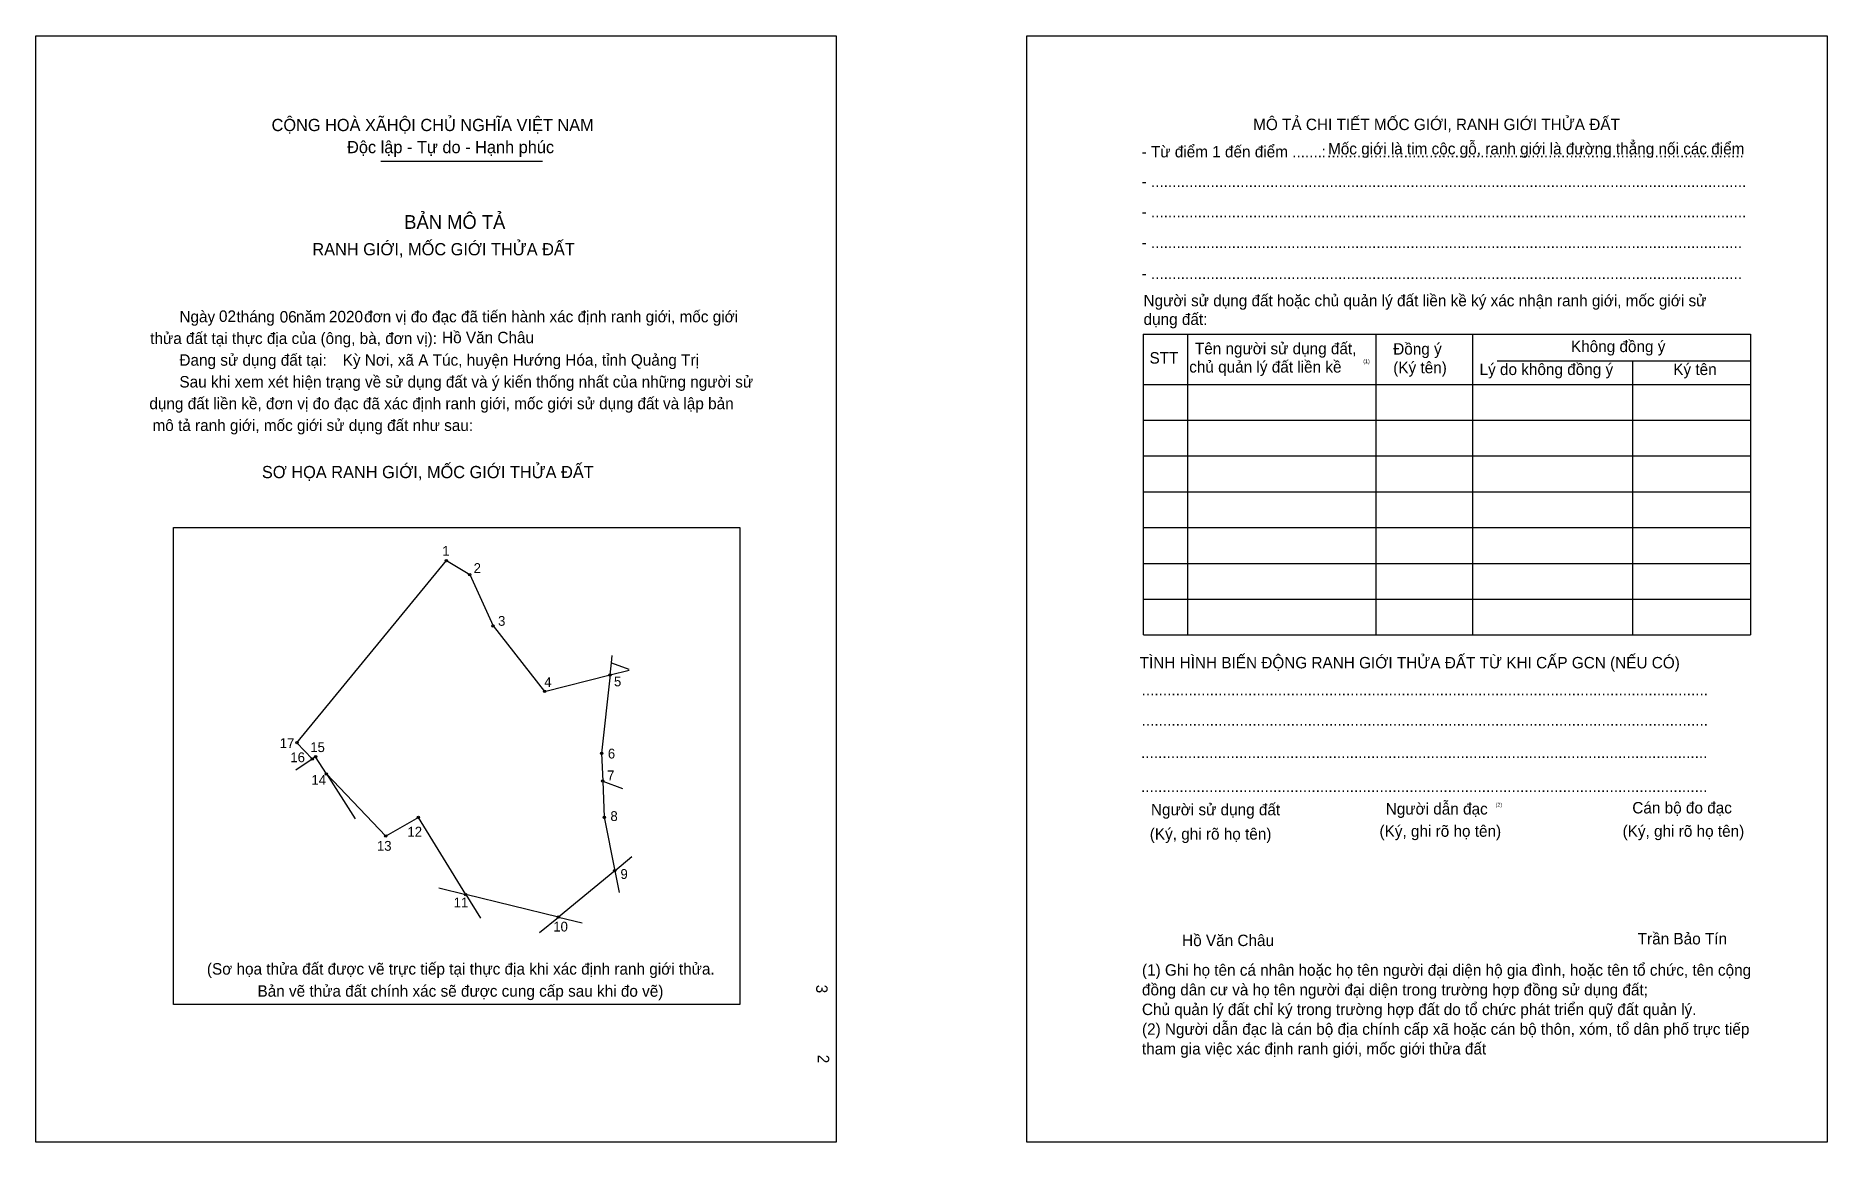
# Model space of a CAD drawing. Extents: x 549915 to 550299, y 1823445 to 1823682.
import ezdxf

# ---------------------------------------------------------------- set-up
doc = ezdxf.new("R2010")
doc.units = 0
for name, color, linetype in [('bmtKhungInTrang1', 7, 'Continuous'), ('bmtKhungInTrang2', 7, 'Continuous'), ('bmtNoiDung', 7, 'Continuous'), ('bmtTemplate', 7, 'Continuous'), ('CanhThua', 7, 'Continuous'), ('MocDinhThua', 7, 'Continuous'), ('RauThua', 7, 'Continuous'), ('SoHieuDinhThua', 7, 'Continuous')]:
    doc.layers.add(name, color=color, linetype=linetype)

msp = doc.modelspace()

# ---------------------------------------------------------------- linework, layer by layer
at = {"layer": 'bmtKhungInTrang1'}
msp.add_lwpolyline([(549915.13, 1823682.36), (550086.39, 1823682.36), (550086.39, 1823445.48), (549915.13, 1823445.48)], close=True, dxfattribs=at)
at = {"layer": 'bmtKhungInTrang2'}
msp.add_lwpolyline([(550127.24, 1823682.36), (550298.5, 1823682.36), (550298.5, 1823445.48), (550127.24, 1823445.48)], close=True, dxfattribs=at)
at = {"layer": 'bmtTemplate'}
for p, q in [((549988.93, 1823655.51), (550023.57, 1823655.51)), ((550161.59, 1823618.47), (550161.59, 1823554.07)), ((550201.88, 1823618.47), (550201.88, 1823554.07)), ((550222.61, 1823618.54), (550222.61, 1823554.07)), ((550282.1, 1823618.47), (550282.1, 1823554.07)), ((550227.87, 1823612.79), (550282.1, 1823612.79)), ((550152.2, 1823607.73), (550282.1, 1823607.73)), ((550152.2, 1823600.07), (550282.1, 1823600.07)), ((550152.2, 1823592.4), (550282.1, 1823592.4)), ((550152.2, 1823584.73), (550282.1, 1823584.73)), ((550152.2, 1823577.07), (550282.1, 1823577.07)), ((550152.2, 1823569.4), (550282.1, 1823569.4)), ((550152.2, 1823561.74), (550282.1, 1823561.74)), ((550152.2, 1823554.07), (550282.1, 1823554.07))]:
    msp.add_line(p, q, dxfattribs=at)
for points in [[(550152.12, 1823618.47), (550282.1, 1823618.47)], [(550152.12, 1823618.47), (550152.12, 1823554.07)], [(550256.82, 1823612.72), (550256.82, 1823554.07)]]:
    msp.add_lwpolyline(points, dxfattribs=at)
msp.add_lwpolyline([(549944.59, 1823474.98), (549944.59, 1823577.06), (550065.78, 1823577.06), (550065.78, 1823474.98)], close=True, dxfattribs=at)
at = {"layer": 'CanhThua'}
for p, q in [((549971, 1823531), (550003, 1823570)), ((550003, 1823570), (550008, 1823567)), ((550008, 1823567), (550013, 1823556)), ((550013, 1823556), (550024, 1823542)), ((550024, 1823542), (550038.04, 1823545.51)), ((550038.04, 1823545.51), (550036.2, 1823528.75)), ((549974.3, 1823527.53), (549971, 1823531)), ((549975, 1823528), (549974.3, 1823527.53)), ((549977.33, 1823524.33), (549975, 1823528)), ((550036.2, 1823528.75), (550036.45, 1823522.79)), ((549990, 1823511), (549977.33, 1823524.33)), ((550036.45, 1823522.79), (550036.77, 1823515.04)), ((549997, 1823515), (549990, 1823511)), ((550007.15, 1823498.5), (549997, 1823515)), ((550036.77, 1823515.04), (550039.02, 1823503.6)), ((550039.02, 1823503.6), (550026.96, 1823493.68)), ((550026.96, 1823493.68), (550007.15, 1823498.5))]:
    msp.add_line(p, q, dxfattribs=at)
at = {"layer": 'MocDinhThua'}
for centre in [(550003, 1823570), (550008, 1823567), (550013, 1823556), (550038.04, 1823545.51), (550024, 1823542), (549971, 1823531), (549974.3, 1823527.53), (549975, 1823528), (550036.2, 1823528.75), (549977.33, 1823524.33), (550036.45, 1823522.79), (549997, 1823515), (550036.77, 1823515.04), (549990, 1823511), (550039.02, 1823503.6), (550007.15, 1823498.5), (550026.96, 1823493.68)]:
    msp.add_circle(centre, 0.252, dxfattribs=at)
at = {"layer": 'RauThua'}
for p, q in [((550038.04, 1823545.51), (550038.32, 1823548.1)), ((550038.04, 1823545.51), (550038.32, 1823548.1)), ((550038.04, 1823545.51), (550042.1, 1823546.53)), ((550038.32, 1823548.1), (550038.49, 1823549.67)), ((550038.32, 1823548.1), (550042.05, 1823546.72)), ((549970.75, 1823525.17), (549974.3, 1823527.53)), ((549977.33, 1823524.33), (549983.45, 1823514.72)), ((550036.45, 1823522.79), (550040.72, 1823521.18)), ((550039.02, 1823503.6), (550042.7, 1823506.64)), ((550039.02, 1823503.6), (550039.94, 1823498.92)), ((550001.35, 1823499.91), (550007.15, 1823498.5)), ((550007.15, 1823498.5), (550010.28, 1823493.42)), ((550022.91, 1823490.34), (550026.96, 1823493.68)), ((550026.96, 1823493.68), (550032.06, 1823492.43))]:
    msp.add_line(p, q, dxfattribs=at)

# ---------------------------------------------------------------- texts
at = {"layer": 'bmtNoiDung'}
for s, height, p in [('02', 2.451, (549954.32, 1823621.11)), ('06', 2.451, (549967.31, 1823620.97)), ('2020', 2.451, (549977.86, 1823621.02)), ('Hồ Văn Châu', 2.4505, (550002.07, 1823616.55)), ('Kỳ Nơi, xã A Túc, huyện Hướng Hóa, tỉnh Quảng Trị', 2.4505, (549980.8, 1823611.73)), ('Hồ Văn Châu', 2.4505, (550160.45, 1823487.46))]:
    msp.add_text(s, height=height, dxfattribs=at).set_placement(p)
for s, p in [('3', (550082.13, 1823479.19)), ('2', (550082.48, 1823464.2))]:
    msp.add_text(s, height=2.45, rotation=270, dxfattribs=at).set_placement(p)
at = {"layer": 'bmtTemplate'}
for s, height, p in [('CỘNG HOÀ XÃHỘI CHỦ NGHĨA VIỆT NAM', 2.6139, (549965.58, 1823661.96)), ('MÔ TẢ CHI TIẾT MỐC GIỚI, RANH GIỚI THỬA ĐẤT', 2.4496, (550175.66, 1823662.17)), ('Độc lập - Tự do - Hạnh phúc', 2.6139, (549981.74, 1823657.23)), ('- Từ điểm 1 đến điểm .......', 2.4496, (550151.78, 1823656.33)), (':', 2.45, (550190.27, 1823656.33)), ('Mốc giới là tim cộc gỗ, ranh giới là đường thẳng nối các điểm', 2.4496, (550191.68, 1823656.97)), ('..................................................................................................', 2.4496, (550191.48, 1823656.33)), ('- ............................................................................................................................................', 2.44959, (550151.78, 1823649.98)), ('BẢN MÔ TẢ', 2.941, (549993.97, 1823641.03)), ('- ............................................................................................................................................', 2.44959, (550151.78, 1823643.46)), ('RANH GIỚI, MỐC GIỚI THỬA ĐẤT', 2.6139, (549974.31, 1823635.36)), ('- ...........................................................................................................................................', 2.44959, (550151.78, 1823636.94)), ('- ...........................................................................................................................................', 2.44959, (550151.78, 1823630.27)), ('Người sử dụng đất hoặc chủ quản lý đất liền kề ký xác nhận ranh giới, mốc giới sử', 2.4496, (550152.2, 1823624.45)), ('Ngày     tháng     năm         đơn vị đo đạc đã tiến hành xác định ranh giới, mốc giới ', 2.4505, (549945.86, 1823621.02)), ('dụng đất:', 2.45, (550152.2, 1823620.46)), ('thửa đất tại thực địa của (ông, bà, đơn vị):', 2.4505, (549939.61, 1823616.37)), ('Tên người sử dụng đất,', 2.4496, (550163.18, 1823614.18)), ('Đồng ý', 2.45, (550205.63, 1823614.1)), ('Không đồng ý', 2.4496, (550243.67, 1823614.64)), ('Đang sử dụng đất tại:', 2.4505, (549945.86, 1823611.72)), ('STT', 2.45, (550153.48, 1823612.18)), ('chủ quản lý đất liền kề', 2.4496, (550161.97, 1823610.26)), ('(1)', 0.817, (550199.23, 1823612.27)), ('(Ký tên)', 2.45, (550205.63, 1823610.11)), ('Lý do không đồng ý', 2.4496, (550224.11, 1823609.73)), ('Ký tên', 2.45, (550265.56, 1823609.73)), ('Sau khi xem xét hiện trạng về sử dụng đất và ý kiến thống nhất của những người sử ', 2.4505, (549945.86, 1823607.06)), ('dụng đất liền kề, đơn vị đo đạc đã xác định ranh giới, mốc giới sử dụng đất và lập bản', 2.4505, (549939.43, 1823602.41)), ('mô tả ranh giới, mốc giới sử dụng đất như sau:', 2.4505, (549940.1, 1823597.75)), ('SƠ HỌA RANH GIỚI, MỐC GIỚI THỬA ĐẤT', 2.6139, (549963.51, 1823587.65)), ('TÌNH HÌNH BIẾN ĐỘNG RANH GIỚI THỬA ĐẤT TỪ KHI CẤP GCN (NẾU CÓ)', 2.4496, (550151.37, 1823546.92)), ('.....................................................................................................................................', 2.45326, (550151.78, 1823541.16)), ('.....................................................................................................................................', 2.45326, (550151.78, 1823534.64)), ('.....................................................................................................................................', 2.45326, (550151.66, 1823527.74)), ('.....................................................................................................................................', 2.45326, (550151.66, 1823520.46)), ('Người sử dụng đất', 2.4496, (550153.78, 1823515.47)), ('Người dẫn đạc', 2.4496, (550204.03, 1823515.63)), ('(2)', 0.817, (550227.55, 1823517.32)), ('Cán bộ đo đạc', 2.4496, (550256.8, 1823515.86)), ('(Ký, ghi rõ họ tên)', 2.4496, (550153.53, 1823510.26)), ('(Ký, ghi rõ họ tên)', 2.4496, (550202.69, 1823510.87)), ('(Ký, ghi rõ họ tên)', 2.4496, (550254.72, 1823510.87)), ('Trần Bảo Tín', 2.4496, (550257.96, 1823487.82)), ('(Sơ họa thửa đất được vẽ trực tiếp tại thực địa khi xác định ranh giới thửa.', 2.4505, (549951.74, 1823481.36)), ('(1) Ghi họ tên cá nhân hoặc họ tên người đại diện hộ gia đình, hoặc tên tổ chức, tên cộng', 2.4496, (550151.86, 1823481.12)), ('Bản vẽ thửa đất chính xác sẽ được cung cấp sau khi đo vẽ)', 2.4505, (549962.57, 1823476.62)), ('đồng dân cư và họ tên người đại diện trong trường hợp đồng sử dụng đất;', 2.4496, (550151.86, 1823476.91)), ('Chủ quản lý đất chỉ ký trong trường hợp đất do tổ chức phát triển quỹ đất quản lý.', 2.4496, (550151.86, 1823472.69)), ('(2) Người dẫn đạc là cán bộ địa chính cấp xã hoặc cán bộ thôn, xóm, tổ dân phố trực tiếp', 2.4496, (550151.86, 1823468.47)), ('tham gia việc xác định ranh giới, mốc giới thửa đất', 2.4496, (550151.86, 1823464.26))]:
    msp.add_text(s, height=height, dxfattribs=at).set_placement(p)
at = {"layer": 'SoHieuDinhThua'}
for s, p in [('1', (550002.1, 1823571.02)), ('2', (550008.83, 1823567.35)), ('3', (550014.05, 1823556.04)), ('4', (550023.94, 1823542.94)), ('5', (550038.86, 1823543.08)), ('17', (549967.34, 1823529.87)), ('16', (549969.6, 1823526.83)), ('15', (549973.86, 1823529)), ('6', (550037.55, 1823527.63)), ('14', (549974.12, 1823521.99)), ('7', (550037.4, 1823522.97)), ('8', (550038.1, 1823514.24)), ('12', (549994.67, 1823510.9)), ('13', (549988.13, 1823507.87)), ('9', (550040.25, 1823501.85)), ('11', (550004.56, 1823495.75)), ('10', (550025.87, 1823490.58))]:
    msp.add_text(s, height=2.1, dxfattribs=at).set_placement(p)

doc.saveas('drawing.dxf')
